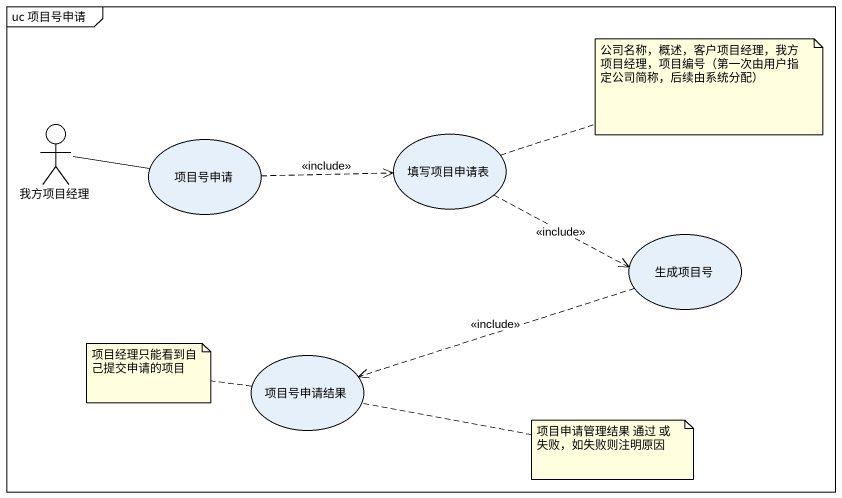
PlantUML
@startuml
mainframe uc 项目号申请
actor 我方项目经理
usecase 项目号申请
usecase 填写项目申请表
usecase 生成项目号
usecase 项目号申请结果
我方项目经理 -right- 项目号申请
项目号申请 .right.> 填写项目申请表 : <<include>>
填写项目申请表 .right.> 生成项目号 : <<include>>
生成项目号 .left.> 项目号申请结果 : <<include>>
note right of 填写项目申请表 : 公司名称，概述，客户项目经理，我方项目经理，项目编号（第一次由用户指定公司简称，后续由系统分配）
note left of 项目号申请结果 : 项目经理只能看到自己提交申请的项目
note right of 项目号申请结果 : 项目申请管理结果 通过 或 失败，如失败则注明原因
@enduml
